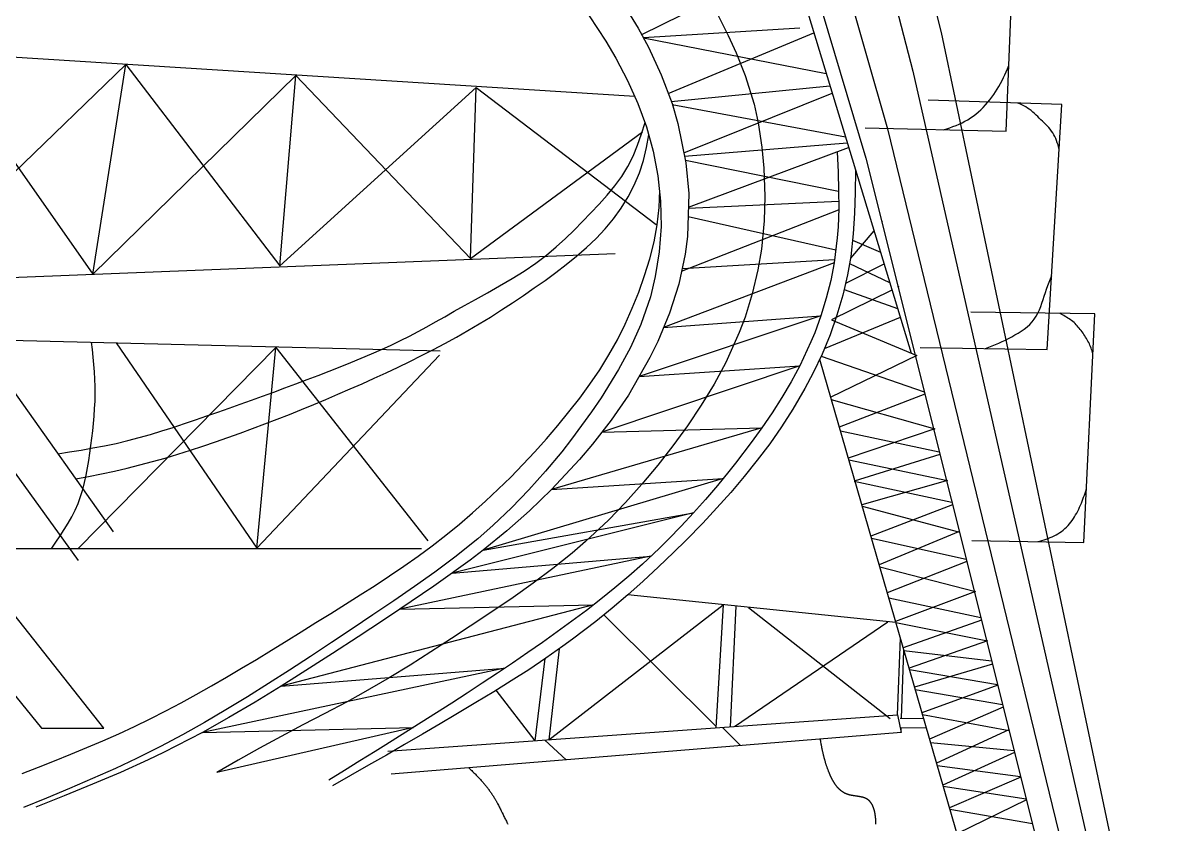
# Model space of a CAD drawing. Header units: millimetres. Extents: x 0 to 100, y 1 to 179.
# Drawn here: x 34.03 to 77.28, y 30.29 to 60.22 of the extents above; entities that cross this region are included whole.
import ezdxf

# ---------------------------------------------------------------- set-up
doc = ezdxf.new("R2010")
doc.units = ezdxf.units.MM
doc.layers.get('0').update_dxf_attribs({"color": 10})

msp = doc.modelspace()

# ---------------------------------------------------------------- linework, layer by layer
for points in [[(38.518, 178.697), (68.318, 59.866), (77.849, 14.54)], [(27.566, 178.478), (67.199, 47.884)], [(28.731, 178.478), (65.505, 55.179), (75.09, 16.881)], [(31.34, 178.478), (66.317, 56.275), (76.473, 14.54)], [(36.176, 178.452), (67.268, 58.422), (77.224, 14.54)], [(0.31, 89.751), (36.09, 40.136)], [(3.424, 89.222), (37.392, 41.21)], [(0, 76.706), (34.717, 33.87), (37.051, 33.87), (0, 80.82)], [(65.489, 56.303), (70.751, 56.185), (71.154, 66.034), (66.034, 66.102)], [(57.138, 59.797), (62.409, 62.398)], [(56.245, 61.283), (57.012, 60.033), (57.392, 59.321), (57.87, 58.287), (58.27, 57.219), (58.492, 56.476), (58.792, 54.996), (58.898, 53.857), (58.852, 52.246), (58.763, 51.582), (58.52, 50.467), (58.174, 49.377), (57.737, 48.318), (57.446, 47.717), (56.639, 46.317), (55.995, 45.377), (55.297, 44.477), (54.814, 43.906), (53.77, 42.787), (52.95, 41.996), (52.097, 41.241), (51.214, 40.521), (50.731, 40.15), (49.378, 39.178), (48.1, 38.313), (47.492, 37.908), (46.544, 37.281), (45.592, 36.659), (44.319, 35.843), (43.672, 35.437), (42.702, 34.841), (41.722, 34.263), (40.73, 33.706), (39.272, 32.952), (38.703, 32.679), (37.667, 32.212), (36.62, 31.767), (35.566, 31.338), (34.509, 30.916)], [(59.858, 60.775), (60.369, 59.765), (60.663, 59.117), (61.002, 58.261), (61.333, 57.194), (61.489, 56.493), (61.628, 55.584), (61.7, 54.805), (61.738, 53.746), (61.712, 52.827), (61.608, 51.774), (61.479, 51.003), (61.268, 50.106), (60.997, 49.226), (60.782, 48.651), (60.278, 47.536), (59.841, 46.727), (59.362, 45.94), (58.847, 45.173), (58.304, 44.426), (57.737, 43.697), (57.148, 42.988), (56.534, 42.302), (55.896, 41.642), (55.045, 40.844), (54.539, 40.409), (53.823, 39.836), (53.087, 39.286), (52.336, 38.755), (51.575, 38.236), (50.731, 37.675), (50.039, 37.219), (49.267, 36.719), (48.491, 36.227), (47.708, 35.748), (46.652, 35.137), (46.113, 34.841), (45.301, 34.411), (44.486, 33.987), (43.347, 33.384), (42.867, 33.119), (42.067, 32.668), (41.271, 32.209)], [(55.18, 60.497), (55.802, 59.547), (56.176, 58.91), (56.612, 58.078), (56.994, 57.222), (57.317, 56.341), (57.569, 55.439), (57.746, 54.51), (57.843, 53.569), (57.86, 52.622), (57.795, 51.678), (57.647, 50.747), (57.461, 49.992), (57.1, 48.955), (56.715, 48.101), (56.272, 47.273), (55.619, 46.213), (55.267, 45.69), (54.518, 44.664), (54.149, 44.193), (53.549, 43.473), (52.924, 42.776), (52.271, 42.103), (51.593, 41.458), (51.011, 40.946), (50.16, 40.259), (49.412, 39.699), (48.649, 39.158), (47.877, 38.629), (47.098, 38.104), (46.326, 37.585), (45.549, 37.065), (44.771, 36.548), (43.982, 36.031), (43.202, 35.531), (42.409, 35.035), (41.609, 34.549), (40.801, 34.077), (39.986, 33.62), (39.161, 33.181), (38.269, 32.733), (37.482, 32.362), (36.629, 31.981), (35.77, 31.613), (34.907, 31.254), (34.041, 30.9)], [(63.043, 60.033), (57.202, 59.677), (64.027, 58.338)], [(58.13, 57.592), (63.563, 59.865)], [(24.693, 59.142), (30.816, 59.142), (56.885, 57.491)], [(30.816, 59.142), (36.633, 50.841), (44.22, 58.261), (50.747, 51.418), (57.17, 56.161)], [(29.465, 50.552), (37.873, 58.677), (43.618, 51.145), (50.956, 57.812), (57.679, 52.7)], [(36.633, 50.841), (37.873, 58.677)], [(68.415, 56.237), (68.533, 56.275), (68.65, 56.314), (68.766, 56.355), (68.88, 56.4), (68.993, 56.447), (69.104, 56.498), (69.212, 56.554), (69.318, 56.613), (69.421, 56.678), (69.521, 56.748), (69.618, 56.823), (69.713, 56.902), (69.804, 56.985), (69.892, 57.071), (69.978, 57.162), (70.06, 57.255), (70.138, 57.35), (70.214, 57.448), (70.286, 57.548), (70.355, 57.65), (70.421, 57.754), (70.484, 57.859), (70.544, 57.966), (70.601, 58.075), (70.656, 58.184), (70.708, 58.295), (70.758, 58.406), (70.805, 58.519), (70.851, 58.633)], [(43.618, 51.145), (44.22, 58.261)], [(50.747, 51.418), (50.956, 57.812)], [(58.241, 57.297), (64.168, 57.872)], [(58.716, 55.373), (64.251, 57.599)], [(58.281, 57.183), (64.746, 55.968)], [(67.537, 48.095), (72.288, 48.018), (72.833, 57.174), (67.844, 57.347)], [(72.734, 55.512), (72.712, 55.593), (72.689, 55.673), (72.663, 55.752), (72.635, 55.829), (72.604, 55.905), (72.57, 55.979), (72.532, 56.05), (72.49, 56.12), (72.444, 56.187), (72.395, 56.252), (72.343, 56.315), (72.288, 56.377), (72.231, 56.437), (72.172, 56.496), (72.112, 56.555), (72.051, 56.613), (71.99, 56.671), (71.929, 56.729), (71.868, 56.787), (71.807, 56.843), (71.745, 56.899), (71.682, 56.952), (71.617, 57.002), (71.55, 57.049), (71.481, 57.092), (71.409, 57.132), (71.335, 57.167), (71.259, 57.2), (71.182, 57.231)], [(35.33, 44.124), (35.768, 44.192), (36.205, 44.264), (36.641, 44.34), (37.075, 44.423), (37.508, 44.513), (37.938, 44.614), (38.366, 44.726), (38.791, 44.847), (39.214, 44.975), (39.636, 45.11), (40.056, 45.25), (40.475, 45.394), (40.894, 45.538), (41.311, 45.684), (41.728, 45.831), (42.145, 45.98), (42.561, 46.129), (42.977, 46.279), (43.392, 46.431), (43.808, 46.584), (44.223, 46.738), (44.638, 46.894), (45.052, 47.051), (45.462, 47.209), (45.869, 47.369), (46.269, 47.53), (46.662, 47.692), (47.046, 47.855), (47.42, 48.02), (47.782, 48.186), (48.13, 48.354), (48.464, 48.522), (48.789, 48.694), (49.113, 48.871), (49.441, 49.055), (49.78, 49.247), (50.137, 49.451), (50.518, 49.666), (50.93, 49.896), (51.372, 50.142), (51.832, 50.401), (52.295, 50.672), (52.75, 50.955), (53.181, 51.248), (53.579, 51.548), (53.947, 51.856), (54.29, 52.169), (54.617, 52.488), (54.932, 52.809), (55.243, 53.133), (55.55, 53.46), (55.849, 53.793), (56.131, 54.135), (56.39, 54.49), (56.621, 54.862), (56.818, 55.253), (56.985, 55.66), (57.13, 56.079), (57.262, 56.506)], [(35.996, 43.184), (36.478, 43.277), (36.96, 43.374), (37.44, 43.476), (37.919, 43.586), (38.396, 43.704), (38.87, 43.831), (39.343, 43.965), (39.814, 44.106), (40.283, 44.253), (40.75, 44.406), (41.216, 44.565), (41.68, 44.727), (42.142, 44.894), (42.603, 45.065), (43.062, 45.239), (43.52, 45.416), (43.977, 45.597), (44.432, 45.781), (44.887, 45.968), (45.34, 46.157), (45.792, 46.35), (46.244, 46.546), (46.694, 46.744), (47.143, 46.945), (47.591, 47.151), (48.036, 47.36), (48.479, 47.574), (48.919, 47.793), (49.357, 48.017), (49.79, 48.247), (50.22, 48.484), (50.646, 48.727), (51.068, 48.977), (51.485, 49.235), (51.899, 49.499), (52.309, 49.768), (52.717, 50.043), (53.123, 50.323), (53.528, 50.607), (53.928, 50.898), (54.322, 51.197), (54.706, 51.507), (55.077, 51.831), (55.432, 52.17), (55.768, 52.529), (56.083, 52.908), (56.372, 53.309), (56.633, 53.731), (56.862, 54.17), (57.055, 54.625), (57.209, 55.091), (57.323, 55.568), (57.406, 56.052)], [(64.44, 55.412), (64.472, 54.645), (64.492, 53.967), (64.496, 53.289), (64.474, 52.612), (64.444, 52.19), (64.326, 51.264), (64.197, 50.597), (64.031, 49.936), (63.832, 49.284), (63.599, 48.645), (63.46, 48.304), (63.041, 47.408), (62.721, 46.811), (62.376, 46.226), (62.01, 45.654), (61.626, 45.092), (61.227, 44.54), (60.639, 43.771), (60.394, 43.463), (59.964, 42.937), (59.525, 42.42), (59.075, 41.912), (58.615, 41.416), (58.143, 40.931), (57.791, 40.585), (57.162, 39.999), (56.654, 39.551), (56.136, 39.114), (55.608, 38.688), (55.073, 38.271), (54.53, 37.863), (53.982, 37.462), (53.428, 37.068), (52.886, 36.691), (52.311, 36.297), (51.748, 35.918), (51.183, 35.544), (50.616, 35.173), (50.047, 34.805), (49.477, 34.44), (48.905, 34.078), (48.332, 33.717), (47.58, 33.246), (47.183, 32.998), (46.608, 32.64), (46.033, 32.282), (45.457, 31.925)], [(58.742, 55.246), (64.811, 55.752)], [(58.883, 53.342), (64.866, 55.571)], [(58.771, 55.103), (64.492, 53.939)], [(65.127, 54.712), (65.114, 53.888), (65.09, 53.113), (65.042, 52.341), (64.947, 51.496), (64.828, 50.81), (64.652, 50.055), (64.432, 49.309), (64.172, 48.574), (63.874, 47.853), (63.541, 47.147), (63.237, 46.565), (62.785, 45.788), (62.366, 45.135), (61.922, 44.5), (61.457, 43.879), (60.971, 43.274), (60.468, 42.682), (59.95, 42.102), (59.419, 41.534), (58.794, 40.893), (58.326, 40.429), (57.766, 39.891), (57.197, 39.364), (56.618, 38.849), (56.029, 38.347), (55.429, 37.858), (54.556, 37.189), (54.195, 36.926), (53.562, 36.483), (52.918, 36.053), (52.267, 35.634), (51.61, 35.224), (50.947, 34.821), (50.199, 34.374), (49.615, 34.03), (48.946, 33.638), (48.277, 33.25), (47.607, 32.863), (46.936, 32.477), (46.264, 32.093), (45.593, 31.709)], [(33.993, 32.174), (34.601, 32.41), (35.207, 32.649), (35.812, 32.891), (36.413, 33.139), (37.012, 33.394), (37.606, 33.657), (38.195, 33.93), (38.779, 34.213), (39.358, 34.508), (39.932, 34.811), (40.502, 35.124), (41.068, 35.444), (41.631, 35.77), (42.191, 36.103), (42.749, 36.439), (43.305, 36.78), (43.86, 37.122), (44.414, 37.466), (44.968, 37.811), (45.522, 38.155), (46.076, 38.5), (46.628, 38.847), (47.176, 39.199), (47.72, 39.556), (48.259, 39.92), (48.79, 40.294), (49.313, 40.68), (49.827, 41.077), (50.33, 41.489), (50.823, 41.913), (51.307, 42.349), (51.78, 42.796), (52.244, 43.254), (52.698, 43.723), (53.143, 44.201), (53.578, 44.688), (54.004, 45.183), (54.419, 45.688), (54.821, 46.202), (55.205, 46.727), (55.57, 47.265), (55.912, 47.818), (56.229, 48.385), (56.521, 48.967), (56.787, 49.562), (57.029, 50.168), (57.248, 50.784), (57.441, 51.409), (57.6, 52.041), (57.718, 52.681), (57.787, 53.326), (57.811, 53.975)], [(58.625, 50.95), (64.494, 53.238)], [(58.882, 53.3), (64.494, 53.57)], [(58.873, 52.994), (64.387, 51.743)], [(66.121, 52.813), (66.102, 52.791)], [(65.812, 52.453), (64.936, 51.43)], [(65.016, 52.109), (66.053, 51.662)], [(21.126, 50.552), (29.465, 50.552), (56.153, 51.61)], [(64.326, 51.264), (57.956, 48.847), (63.832, 49.284), (57.042, 47.017), (63.041, 47.408), (55.646, 44.927), (61.626, 45.092), (53.77, 42.787), (60.179, 43.2), (51.214, 40.521), (59.075, 41.912), (50.055, 39.664), (57.477, 40.292), (48.1, 38.313), (55.341, 38.48), (43.672, 35.437), (52.029, 36.108), (40.73, 33.706), (48.618, 33.897), (41.271, 32.209)], [(58.647, 51.053), (64.341, 51.383)], [(66.188, 51.215), (64.753, 50.487)], [(64.902, 51.235), (66.396, 50.53)], [(69.985, 48.055), (70.108, 48.106), (70.232, 48.157), (70.355, 48.209), (70.477, 48.263), (70.6, 48.319), (70.721, 48.376), (70.842, 48.436), (70.962, 48.499), (71.081, 48.564), (71.199, 48.633), (71.315, 48.706), (71.427, 48.784), (71.533, 48.867), (71.632, 48.956), (71.722, 49.052), (71.803, 49.156), (71.873, 49.267), (71.936, 49.384), (71.992, 49.505), (72.042, 49.631), (72.089, 49.759), (72.132, 49.889), (72.175, 50.02), (72.217, 50.151), (72.26, 50.281), (72.306, 50.409), (72.353, 50.536), (72.402, 50.662), (72.453, 50.786)], [(66.484, 50.241), (64.224, 49.126), (67.415, 47.794), (64.197, 46.237)], [(64.701, 50.265), (66.691, 49.56)], [(66.705, 50.384), (66.741, 50.367), (66.712, 50.353)], [(69.466, 40.885), (73.651, 40.807), (74.06, 49.36), (69.427, 49.418)], [(73.988, 47.858), (73.974, 47.913), (73.959, 47.968), (73.942, 48.023), (73.923, 48.077), (73.904, 48.13), (73.882, 48.183), (73.859, 48.236), (73.834, 48.287), (73.808, 48.338), (73.78, 48.388), (73.751, 48.438), (73.72, 48.488), (73.689, 48.536), (73.657, 48.584), (73.624, 48.632), (73.59, 48.679), (73.555, 48.726), (73.52, 48.773), (73.484, 48.818), (73.447, 48.862), (73.409, 48.906), (73.37, 48.948), (73.329, 48.988), (73.287, 49.027), (73.243, 49.064), (73.198, 49.1), (73.151, 49.134), (73.104, 49.167), (73.056, 49.199), (73.007, 49.23), (72.957, 49.26), (72.907, 49.29), (72.858, 49.319), (72.807, 49.348), (72.757, 49.376)], [(66.795, 49.214), (63.954, 48.046)], [(32.014, 48.405), (49.612, 47.972)], [(35.102, 40.594), (35.26, 40.825), (35.416, 41.057), (35.567, 41.291), (35.712, 41.528), (35.848, 41.768), (35.972, 42.014), (36.082, 42.265), (36.178, 42.522), (36.26, 42.785), (36.331, 43.052), (36.391, 43.324), (36.442, 43.598), (36.488, 43.874), (36.528, 44.151), (36.565, 44.428), (36.6, 44.705), (36.632, 44.982), (36.66, 45.258), (36.685, 45.534), (36.704, 45.81), (36.717, 46.086), (36.724, 46.362), (36.723, 46.637), (36.715, 46.913), (36.7, 47.189), (36.678, 47.465), (36.653, 47.741), (36.623, 48.016), (36.591, 48.292)], [(36.083, 40.585), (43.474, 48.1), (49.145, 40.873)], [(37.507, 48.27), (42.764, 40.601), (49.584, 47.812)], [(42.764, 40.601), (43.474, 48.1)], [(63.785, 47.664), (72.22, 18.469)], [(63.836, 47.772), (67.691, 46.443)], [(67.713, 46.355), (64.52, 45.118)], [(64.221, 46.153), (68.09, 45.057), (64.855, 43.96)], [(64.56, 44.979), (68.254, 44.195)], [(64.872, 43.9), (68.564, 43.122), (65.358, 42.218)], [(68.277, 44.1), (65.07, 43.102), (68.724, 42.317)], [(71.934, 40.839), (72.012, 40.86), (72.09, 40.883), (72.167, 40.907), (72.244, 40.932), (72.32, 40.96), (72.396, 40.989), (72.471, 41.022), (72.544, 41.056), (72.617, 41.094), (72.688, 41.134), (72.756, 41.177), (72.823, 41.224), (72.887, 41.273), (72.949, 41.326), (73.008, 41.381), (73.064, 41.44), (73.117, 41.501), (73.168, 41.565), (73.216, 41.63), (73.262, 41.698), (73.306, 41.766), (73.348, 41.836), (73.387, 41.907), (73.425, 41.978), (73.461, 42.051), (73.495, 42.124), (73.528, 42.198), (73.56, 42.273), (73.59, 42.348), (73.618, 42.424), (73.646, 42.5), (73.673, 42.576), (73.698, 42.653), (73.723, 42.73), (73.747, 42.807)], [(65.375, 42.162), (68.966, 41.206), (66.007, 39.972)], [(68.748, 42.22), (65.697, 41.045)], [(65.719, 40.97), (69.258, 40.183)], [(29.242, 40.585), (48.908, 40.585)], [(66.029, 39.896), (69.604, 38.98), (66.618, 37.859)], [(69.28, 40.096), (66.308, 38.931)], [(66.631, 37.812), (56.618, 38.849)], [(66.364, 38.737), (69.803, 38.005)], [(53.675, 33.432), (60.185, 38.479)], [(55.728, 38.102), (59.92, 33.93)], [(59.916, 33.878), (60.196, 38.478)], [(60.459, 33.917), (60.672, 38.429)], [(61.132, 38.381), (66.423, 34.223)], [(60.607, 33.927), (66.336, 37.842)], [(66.631, 37.812), (70.06, 37.136), (67.123, 36.11)], [(69.83, 37.898), (66.903, 36.872)], [(47.658, 33.002), (66.693, 34.362), (66.8, 37.229)], [(53.682, 33.432), (54.064, 36.835)], [(66.844, 34.235), (66.933, 36.767)], [(66.933, 36.767), (70.21, 36.379)], [(53.158, 33.395), (53.537, 36.466)], [(67.137, 36.06), (70.429, 35.502)], [(70.24, 36.259), (67.33, 35.395)], [(70.436, 35.478), (67.607, 34.436)], [(53.164, 33.395), (51.701, 35.281)], [(67.352, 35.316), (70.616, 34.755)], [(70.642, 34.652), (67.891, 33.451)], [(66.693, 34.362), (66.825, 33.701), (47.779, 32.152)], [(66.795, 34.235), (67.666, 34.231)], [(67.624, 34.377), (70.859, 33.784)], [(60.154, 33.895), (60.825, 33.213)], [(66.804, 33.894), (67.767, 33.88)], [(66.825, 33.701), (66.832, 33.893)], [(70.853, 33.809), (68.149, 32.56)], [(53.522, 33.421), (54.322, 32.684)], [(65.889, 30.281), (65.888, 30.293), (65.888, 30.305), (65.888, 30.317), (65.887, 30.329), (65.887, 30.34), (65.887, 30.352), (65.886, 30.364), (65.886, 30.376), (65.885, 30.387), (65.884, 30.399), (65.884, 30.411), (65.883, 30.423), (65.882, 30.434), (65.881, 30.446), (65.881, 30.458), (65.88, 30.469), (65.879, 30.481), (65.878, 30.492), (65.877, 30.504), (65.876, 30.515), (65.874, 30.527), (65.873, 30.538), (65.872, 30.549), (65.871, 30.561), (65.869, 30.572), (65.868, 30.583), (65.866, 30.595), (65.865, 30.606), (65.863, 30.617), (65.861, 30.628), (65.86, 30.639), (65.858, 30.65), (65.856, 30.661), (65.854, 30.672), (65.852, 30.683), (65.85, 30.694), (65.848, 30.704), (65.846, 30.715), (65.843, 30.726), (65.841, 30.736), (65.839, 30.747), (65.836, 30.757), (65.834, 30.768), (65.831, 30.778), (65.828, 30.788), (65.826, 30.798), (65.823, 30.809), (65.82, 30.819), (65.817, 30.829), (65.814, 30.839), (65.811, 30.849), (65.808, 30.858), (65.804, 30.868), (65.801, 30.878), (65.798, 30.887), (65.794, 30.897), (65.791, 30.906), (65.787, 30.916), (65.783, 30.925), (65.779, 30.934), (65.775, 30.943), (65.771, 30.952), (65.767, 30.961), (65.763, 30.97), (65.759, 30.978), (65.755, 30.987), (65.75, 30.996), (65.746, 31.004), (65.741, 31.012), (65.737, 31.021), (65.732, 31.029), (65.727, 31.037), (65.722, 31.045), (65.717, 31.053), (65.712, 31.061), (65.709, 31.064), (65.707, 31.068), (65.704, 31.072), (65.701, 31.076), (65.699, 31.079), (65.696, 31.083), (65.693, 31.087), (65.69, 31.09), (65.688, 31.094), (65.685, 31.098), (65.682, 31.101), (65.679, 31.105), (65.676, 31.108), (65.673, 31.112), (65.67, 31.115), (65.667, 31.119), (65.665, 31.122), (65.662, 31.125), (65.658, 31.129), (65.655, 31.132), (65.652, 31.135), (65.649, 31.139), (65.646, 31.142), (65.643, 31.145), (65.64, 31.148), (65.637, 31.151), (65.633, 31.154), (65.63, 31.158), (65.627, 31.161), (65.624, 31.164), (65.62, 31.167), (65.617, 31.169), (65.613, 31.172), (65.61, 31.175), (65.607, 31.178), (65.603, 31.181), (65.6, 31.184), (65.596, 31.187), (65.593, 31.189), (65.589, 31.192), (65.585, 31.195), (65.582, 31.197), (65.578, 31.2), (65.574, 31.202), (65.571, 31.205), (65.567, 31.207), (65.563, 31.21), (65.559, 31.212), (65.556, 31.215), (65.552, 31.217), (65.548, 31.219), (65.544, 31.222), (65.54, 31.224), (65.536, 31.226), (65.532, 31.228), (65.528, 31.23), (65.524, 31.233), (65.52, 31.235), (65.516, 31.237), (65.512, 31.239), (65.508, 31.241), (65.504, 31.243), (65.499, 31.244), (65.495, 31.246), (65.491, 31.248), (65.487, 31.25), (65.482, 31.252), (65.478, 31.254), (65.474, 31.255), (65.469, 31.257), (65.465, 31.259), (65.461, 31.26), (65.456, 31.262), (65.452, 31.264), (65.443, 31.267), (65.434, 31.27), (65.424, 31.272), (65.415, 31.275), (65.406, 31.278), (65.397, 31.281), (65.387, 31.283), (65.378, 31.286), (65.368, 31.288), (65.358, 31.29), (65.348, 31.292), (65.339, 31.295), (65.329, 31.297), (65.319, 31.299), (65.309, 31.301), (65.299, 31.303), (65.289, 31.304), (65.279, 31.306), (65.269, 31.308), (65.258, 31.31), (65.248, 31.311), (65.238, 31.313), (65.228, 31.315), (65.217, 31.316), (65.197, 31.319), (65.176, 31.323), (65.155, 31.326), (65.134, 31.329), (65.113, 31.332), (65.092, 31.335), (65.071, 31.338), (65.05, 31.341), (65.039, 31.343), (65.029, 31.345), (65.018, 31.346), (65.008, 31.348), (64.997, 31.35), (64.987, 31.352), (64.976, 31.354), (64.966, 31.356), (64.956, 31.358), (64.946, 31.36), (64.935, 31.363), (64.925, 31.365), (64.915, 31.367), (64.905, 31.37), (64.895, 31.372), (64.885, 31.375), (64.875, 31.378), (64.865, 31.381), (64.855, 31.384), (64.845, 31.387), (64.835, 31.39), (64.826, 31.393), (64.816, 31.396), (64.806, 31.4), (64.802, 31.402), (64.797, 31.403), (64.792, 31.405), (64.787, 31.407), (64.783, 31.409), (64.778, 31.411), (64.769, 31.415), (64.76, 31.419), (64.75, 31.423), (64.741, 31.427), (64.732, 31.432), (64.723, 31.436), (64.715, 31.441), (64.706, 31.446), (64.697, 31.451), (64.688, 31.456), (64.68, 31.461), (64.671, 31.466), (64.663, 31.471), (64.654, 31.476), (64.646, 31.482), (64.638, 31.488), (64.63, 31.493), (64.622, 31.499), (64.613, 31.505), (64.605, 31.511), (64.598, 31.517), (64.59, 31.523), (64.582, 31.529), (64.574, 31.536), (64.566, 31.542), (64.559, 31.549), (64.551, 31.555), (64.544, 31.562), (64.536, 31.569), (64.529, 31.576), (64.522, 31.583), (64.514, 31.59), (64.507, 31.597), (64.5, 31.604), (64.493, 31.612), (64.486, 31.619), (64.479, 31.627), (64.472, 31.634), (64.465, 31.642), (64.458, 31.649), (64.452, 31.657), (64.445, 31.665), (64.438, 31.673), (64.432, 31.681), (64.425, 31.689), (64.419, 31.697), (64.412, 31.705), (64.406, 31.713), (64.4, 31.722), (64.393, 31.73), (64.387, 31.739), (64.381, 31.747), (64.375, 31.756), (64.369, 31.764), (64.363, 31.773), (64.357, 31.782), (64.351, 31.79), (64.345, 31.799), (64.339, 31.808), (64.334, 31.817), (64.328, 31.826), (64.322, 31.835), (64.317, 31.844), (64.311, 31.853), (64.305, 31.862), (64.3, 31.871), (64.295, 31.881), (64.289, 31.89), (64.284, 31.899), (64.279, 31.909), (64.273, 31.918), (64.268, 31.928), (64.263, 31.937), (64.258, 31.947), (64.253, 31.956), (64.248, 31.966), (64.243, 31.975), (64.238, 31.985), (64.233, 31.995), (64.228, 32.004), (64.223, 32.014), (64.219, 32.024), (64.214, 32.034), (64.209, 32.043), (64.205, 32.053), (64.2, 32.063), (64.195, 32.073), (64.191, 32.083), (64.186, 32.093), (64.182, 32.103), (64.178, 32.112), (64.173, 32.122), (64.169, 32.132), (64.165, 32.142), (64.16, 32.152), (64.156, 32.162), (64.152, 32.172), (64.148, 32.182), (64.144, 32.192), (64.135, 32.212), (64.127, 32.232), (64.12, 32.252), (64.112, 32.272), (64.104, 32.292), (64.097, 32.312), (64.089, 32.332), (64.082, 32.352), (64.075, 32.372), (64.068, 32.392), (64.061, 32.412), (64.054, 32.432), (64.047, 32.452), (64.041, 32.472), (64.034, 32.492), (64.028, 32.511), (64.022, 32.531), (64.015, 32.551), (64.009, 32.571), (64.003, 32.591), (63.998, 32.611), (63.992, 32.63), (63.986, 32.65), (63.98, 32.67), (63.975, 32.69), (63.97, 32.71), (63.964, 32.729), (63.959, 32.749), (63.954, 32.769), (63.949, 32.788), (63.944, 32.808), (63.939, 32.828), (63.934, 32.848), (63.929, 32.867), (63.924, 32.887), (63.92, 32.907), (63.915, 32.926), (63.911, 32.946), (63.906, 32.966), (63.902, 32.985), (63.897, 33.005), (63.893, 33.025), (63.889, 33.044), (63.885, 33.064), (63.88, 33.083), (63.876, 33.103), (63.872, 33.123), (63.868, 33.142), (63.864, 33.162), (63.861, 33.181), (63.857, 33.201), (63.853, 33.221), (63.849, 33.24), (63.845, 33.26), (63.838, 33.299), (63.831, 33.338), (63.824, 33.377), (63.816, 33.416), (63.809, 33.455)], [(67.925, 33.336), (71.047, 33.033)], [(71.066, 32.957), (68.386, 31.738)], [(68.174, 32.472), (71.292, 32.054)], [(50.677, 32.388), (50.705, 32.361), (50.733, 32.334), (50.761, 32.307), (50.789, 32.279), (50.817, 32.252), (50.845, 32.225), (50.872, 32.197), (50.899, 32.17), (50.927, 32.142), (50.954, 32.114), (50.981, 32.086), (51.008, 32.058), (51.034, 32.03), (51.061, 32.002), (51.087, 31.973), (51.114, 31.945), (51.14, 31.916), (51.165, 31.887), (51.191, 31.858), (51.204, 31.843), (51.216, 31.829), (51.229, 31.814), (51.242, 31.799), (51.254, 31.784), (51.267, 31.77), (51.279, 31.755), (51.291, 31.74), (51.304, 31.725), (51.316, 31.71), (51.328, 31.695), (51.34, 31.68), (51.352, 31.664), (51.364, 31.649), (51.376, 31.634), (51.388, 31.619), (51.4, 31.603), (51.411, 31.588), (51.423, 31.572), (51.435, 31.557), (51.446, 31.541), (51.458, 31.525), (51.469, 31.51), (51.48, 31.494), (51.491, 31.478), (51.503, 31.462), (51.514, 31.446), (51.525, 31.43), (51.536, 31.414), (51.546, 31.398), (51.557, 31.381), (51.568, 31.365), (51.578, 31.349), (51.589, 31.332), (51.599, 31.316), (51.61, 31.299), (51.62, 31.283), (51.63, 31.266), (51.64, 31.249), (51.65, 31.232), (51.66, 31.215), (51.67, 31.198), (51.68, 31.181), (51.69, 31.164), (51.699, 31.147), (51.709, 31.13), (51.718, 31.112), (51.728, 31.095), (51.737, 31.078), (51.747, 31.06), (51.756, 31.043), (51.765, 31.025), (51.783, 30.99), (51.802, 30.955), (51.819, 30.92), (51.837, 30.884), (51.855, 30.848), (51.872, 30.813), (51.89, 30.777), (51.925, 30.706), (51.959, 30.634), (51.994, 30.563), (52.011, 30.527), (52.029, 30.492), (52.046, 30.456), (52.064, 30.421), (52.082, 30.386), (52.1, 30.351), (52.118, 30.317), (52.127, 30.299), (52.136, 30.282)], [(71.299, 32.03), (68.633, 30.884)], [(68.399, 31.695), (71.501, 31.222)], [(71.51, 31.186), (68.913, 29.913)], [(68.645, 30.841), (71.73, 30.306)]]:
    msp.add_lwpolyline(points)

doc.saveas('drawing.dxf')
